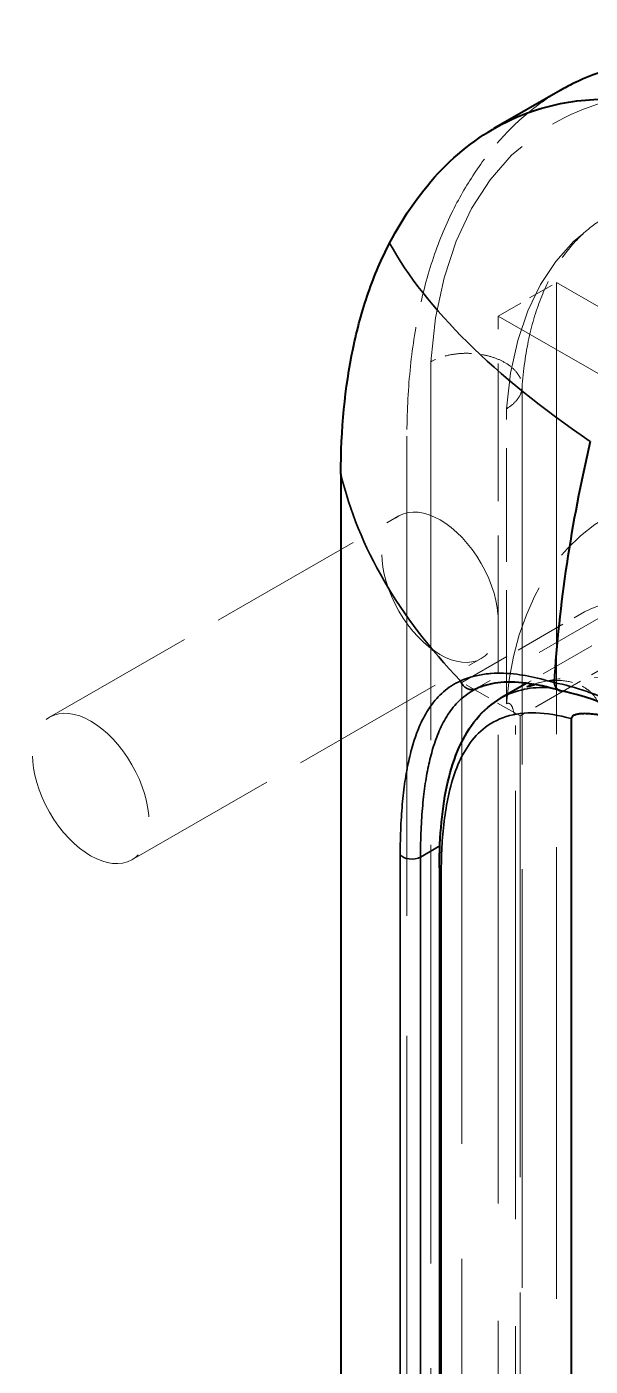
# Model space of a CAD drawing. Header units: millimetres. Extents: x 0 to 2378, y 0 to 1682.
# Drawn here: x 2165.65 to 2171.13, y 1447.97 to 1460.98 of the extents above; entities that cross this region are included whole.
import ezdxf

# ---------------------------------------------------------------- set-up
doc = ezdxf.new("R2010")
doc.units = ezdxf.units.MM
doc.header["$LTSCALE"] = 2
doc.linetypes.add('DASHED', pattern=[0.2067, 0.1654, -0.0413])
for name, color, linetype, lineweight in [('가려진 것(ISO)', 2, 'DASHED', 18), ('가시적인 것(ISO)', 3, 'Continuous', 40), ('가시적인 좁은 것(ISO)', 3, 'Continuous', 35)]:
    doc.layers.add(name, color=color, linetype=linetype, lineweight=lineweight)

msp = doc.modelspace()

# ---------------------------------------------------------------- linework, layer by layer
at = {"layer": '가려진 것(ISO)', "ltscale": 0.761779}
for p, q in [((2170.2352, 1458.1699), (2170.8009, 1458.4957)), ((2170.4474, 1454.2845), (2169.8817, 1454.6103))]:
    msp.add_line(p, q, dxfattribs=at)
at = {"layer": '가려진 것(ISO)', "ltscale": 13.269749}
msp.add_line((2170.8009, 1458.4957), (2170.8009, 1427.1019), dxfattribs=at)
at = {"layer": '가려진 것(ISO)', "ltscale": 11.611031}
for p, q in [((2177.5891, 1454.5866), (2170.8009, 1458.4957)), ((2170.2352, 1458.1699), (2177.0235, 1454.2609))]:
    msp.add_line(p, q, dxfattribs=at)
at = {"layer": '가려진 것(ISO)', "ltscale": 4.042143}
msp.add_line((2170.2352, 1454.6999), (2170.2352, 1458.1699), dxfattribs=at)
at = {"layer": '가려진 것(ISO)', "ltscale": 12.300426}
msp.add_line((2169.579, 1428.6239), (2169.579, 1457.7244), dxfattribs=at)
at = {"layer": '가려진 것(ISO)', "ltscale": 12.2945}
msp.add_line((2170.4667, 1428.3992), (2170.4667, 1457.4858), dxfattribs=at)
at = {"layer": '가려진 것(ISO)', "ltscale": 6.652532}
msp.add_line((2174.9217, 1457.3723), (2169.9822, 1454.5278), dxfattribs=at)
at = {"layer": '가려진 것(ISO)', "ltscale": 3.339163}
msp.add_line((2170.3144, 1454.4026), (2170.3144, 1457.2692), dxfattribs=at)
at = {"layer": '가려진 것(ISO)', "ltscale": 14.08707}
msp.add_line((2169.3478, 1457.0016), (2169.3478, 1428.4353), dxfattribs=at)
at = {"layer": '가려진 것(ISO)', "ltscale": 4.571172}
for p, q in [((2165.8762, 1454.2736), (2169.2703, 1456.2281)), ((2166.6747, 1452.8871), (2170.0688, 1454.8416))]:
    msp.add_line(p, q, dxfattribs=at)
at = {"layer": '가려진 것(ISO)', "ltscale": 1.523657}
for p, q in [((2169.8817, 1454.6103), (2171.013, 1455.2618)), ((2171.5787, 1454.9361), (2170.4474, 1454.2845))]:
    msp.add_line(p, q, dxfattribs=at)
at = {"layer": '가려진 것(ISO)', "ltscale": 1.647627}
msp.add_line((2171.7351, 1455.3065), (2170.5117, 1454.602), dxfattribs=at)
at = {"layer": '가려진 것(ISO)', "ltscale": 13.770153}
msp.add_line((2170.2352, 1426.7761), (2170.2352, 1454.6999), dxfattribs=at)
at = {"layer": '가려진 것(ISO)', "ltscale": 13.546203}
for p, q in [((2169.8817, 1454.6103), (2169.8817, 1431.719)), ((2170.4474, 1454.2845), (2170.4474, 1431.3932))]:
    msp.add_line(p, q, dxfattribs=at)
at = {"layer": '가려진 것(ISO)', "ltscale": 12.584246}
msp.add_line((2170.4036, 1428.5864), (2170.4036, 1454.1053), dxfattribs=at)
at = {"layer": '가려진 것(ISO)', "ltscale": 13.887634}
msp.add_ellipse((2173.6293, 1455.0582), major_axis=(-2.8657, 4.9764), ratio=0.5780931, start_param=4.0000824, end_param=6.9993593, dxfattribs=at)
at = {"layer": '가려진 것(ISO)', "ltscale": 11.315797}
msp.add_ellipse((2173.6293, 1455.0582), major_axis=(-2.3467, 4.0751), ratio=0.5780931, start_param=4.007562, end_param=6.9918797, dxfattribs=at)
at = {"layer": '가려진 것(ISO)', "ltscale": 4.65068}
msp.add_ellipse((2173.6293, 1452.1277), major_axis=(-2.3501, 4.081), ratio=0.5780931, start_param=5.9383399, end_param=6.9753227, dxfattribs=at)
at = {"layer": '가려진 것(ISO)', "ltscale": 4.786925}
for centre in [(2169.6695, 1455.5349), (2166.2754, 1453.5803)]:
    msp.add_ellipse(centre, major_axis=(0.3992, -0.6933), ratio=0.5780931, dxfattribs=at)
at = {"layer": '가려진 것(ISO)', "ltscale": 1.292141}
msp.add_ellipse((2171.013, 1453.9537), major_axis=(0.7985, 1.3865), ratio=0.5780931, start_param=6.2185877, end_param=7.0666498, dxfattribs=at)
at = {"layer": '가려진 것(ISO)'}
msp.add_ellipse((2169.9732, 1454.6583), major_axis=(0.0507, -0.1088), ratio=0.9169857, start_param=6.283111, end_param=6.2832021, dxfattribs=at)
at = {"layer": '가려진 것(ISO)', "ltscale": 2.415276}
msp.add_open_spline([(2170.8353, 1460.3604), (2170.7619, 1460.3181), (2170.5782, 1460.1974), (2170.3095, 1459.9587), (2170.0424, 1459.6311), (2169.8907, 1459.38), (2169.8213, 1459.2471)], degree=3, knots=[0.55802711, 0.55802711, 0.55802711, 0.55802711, 0.63467196, 0.75644865, 0.87809749, 1, 1, 1, 1], dxfattribs=at)
at = {"layer": '가려진 것(ISO)', "ltscale": 15.452652}
msp.add_open_spline([(2170.7636, 1460.0346), (2171.073, 1460.2127), (2171.4242, 1460.3154), (2172.184, 1460.3694), (2172.5946, 1460.3099), (2173.4577, 1460.0302), (2173.9111, 1459.7933), (2174.7958, 1459.167), (2175.2265, 1458.774), (2176.0157, 1457.8798), (2176.3745, 1457.3793), (2176.9887, 1456.3201), (2177.2443, 1455.7617), (2177.6283, 1454.6367), (2177.7564, 1454.0703), (2177.8199, 1453.4426), (2177.8267, 1453.3592), (2177.8317, 1453.2765)], degree=3, knots=[3.9289245, 3.9289245, 3.9289245, 3.9289245, 4.2022228, 4.2022228, 4.4979342, 4.4979342, 4.8260424, 4.8260424, 5.1614719, 5.1614719, 5.4946202, 5.4946202, 5.8265349, 5.8265349, 6.1596054, 6.1596054, 6.2109834, 6.2109834, 6.2109834, 6.2109834], dxfattribs=at)
at = {"layer": '가려진 것(ISO)', "ltscale": 3.025364}
msp.add_open_spline([(2169.8213, 1459.2471), (2169.7436, 1459.0984), (2169.6064, 1458.778), (2169.4581, 1458.2393), (2169.368, 1457.6463), (2169.3478, 1457.2209), (2169.3478, 1457.0016)], degree=3, knots=[0, 0, 0, 0, 0.246459, 0.4954043, 0.7466081, 1, 1, 1, 1], dxfattribs=at)
at = {"layer": '가려진 것(ISO)', "ltscale": 3.24036}
msp.add_open_spline([(2170.4663, 1457.4728), (2170.4782, 1457.6434), (2170.5009, 1457.8042), (2170.5655, 1458.102), (2170.6075, 1458.239), (2170.7073, 1458.4869), (2170.7652, 1458.5977), (2170.8934, 1458.793), (2170.9637, 1458.8776), (2171.1148, 1459.0226), (2171.1957, 1459.0833), (2171.2826, 1459.1333)], degree=3, knots=[3.21910618, 3.21910618, 3.21910618, 3.21910618, 3.36106985, 3.36106985, 3.50303352, 3.50303352, 3.64499719, 3.64499719, 3.78696086, 3.78696086, 3.92892453, 3.92892453, 3.92892453, 3.92892453], dxfattribs=at)
at = {"layer": '가려진 것(ISO)', "ltscale": 0.778046}
msp.add_open_spline([(2170.3144, 1457.7089), (2170.2826, 1457.7286), (2170.2465, 1457.746), (2170.2074, 1457.7604), (2170.1682, 1457.7747), (2170.126, 1457.7861), (2170.0821, 1457.7941), (2170.0382, 1457.8021), (2169.9927, 1457.8067), (2169.9472, 1457.8077), (2169.9017, 1457.8086), (2169.8561, 1457.806), (2169.8122, 1457.7999), (2169.7682, 1457.7938), (2169.7258, 1457.7842), (2169.6865, 1457.7714), (2169.6472, 1457.7587), (2169.611, 1457.7428), (2169.579, 1457.7244)], degree=3, knots=[0, 0, 0, 0, 0.1666667, 0.1666667, 0.1666667, 0.3333333, 0.3333333, 0.3333333, 0.5, 0.5, 0.5, 0.6666667, 0.6666667, 0.6666667, 0.8333333, 0.8333333, 0.8333333, 1, 1, 1, 1], dxfattribs=at)
at = {"layer": '가려진 것(ISO)', "ltscale": 0.778069}
msp.add_open_spline([(2170.3144, 1457.2692), (2170.3463, 1457.2875), (2170.3741, 1457.3086), (2170.3968, 1457.3315), (2170.4195, 1457.3545), (2170.4371, 1457.3794), (2170.4489, 1457.4054), (2170.4607, 1457.4314), (2170.4667, 1457.4585), (2170.4667, 1457.4857), (2170.4667, 1457.5129), (2170.4607, 1457.5403), (2170.4489, 1457.5668), (2170.4371, 1457.5934), (2170.4195, 1457.6191), (2170.3968, 1457.643), (2170.3741, 1457.667), (2170.3463, 1457.6892), (2170.3144, 1457.7089)], degree=3, knots=[0, 0, 0, 0, 0.1666667, 0.1666667, 0.1666667, 0.3333333, 0.3333333, 0.3333333, 0.5, 0.5, 0.5, 0.6666667, 0.6666667, 0.6666667, 0.8333333, 0.8333333, 0.8333333, 1, 1, 1, 1], dxfattribs=at)
at = {"layer": '가려진 것(ISO)', "ltscale": 0.677701}
msp.add_open_spline([(2171.2034, 1454.4169), (2171.2021, 1454.4199), (2171.2007, 1454.4229), (2171.1831, 1454.4598), (2171.1604, 1454.4899), (2171.1002, 1454.5465), (2171.0618, 1454.5704), (2170.9656, 1454.6118), (2170.906, 1454.6247), (2170.791, 1454.6324), (2170.7351, 1454.6286), (2170.6465, 1454.6121), (2170.6126, 1454.6032), (2170.5796, 1454.5919)], degree=3, knots=[-0.19610765, -0.19610765, -0.19610765, -0.19610765, -0.19355647, -0.19355647, -0.16478853, -0.16478853, -0.13089559, -0.13089559, -0.08571649, -0.08571649, -0.04378836, -0.04378836, -0.01724188, -0.01724188, -0.01724188, -0.01724188], dxfattribs=at)
at = {"layer": '가려진 것(ISO)', "ltscale": 4.065619}
msp.add_open_spline([(2173.6487, 1453.0727), (2173.4809, 1453.29), (2173.3002, 1453.4922), (2172.9204, 1453.8563), (2172.7214, 1454.0182), (2172.3128, 1454.293), (2172.103, 1454.4059), (2171.6794, 1454.5742), (2171.4653, 1454.6296), (2171.041, 1454.6724), (2170.8304, 1454.6594), (2170.631, 1454.6074)], degree=3, knots=[1.0144187, 1.0144187, 1.0144187, 1.0144187, 1.2509712, 1.2509712, 1.4875237, 1.4875237, 1.7240762, 1.7240762, 1.9606287, 1.9606287, 2.1971812, 2.1971812, 2.1971812, 2.1971812], dxfattribs=at)
at = {"layer": '가려진 것(ISO)'}
msp.add_open_spline([(2170.777, 1454.6083), (2170.777, 1454.6083), (2170.777, 1454.6083), (2170.777, 1454.6083)], degree=3, dxfattribs=at)
at = {"layer": '가려진 것(ISO)', "ltscale": 0.000100914}
msp.add_open_spline([(2170.2637, 1454.4592), (2170.2637, 1454.4592), (2170.2638, 1454.4592), (2170.2638, 1454.4592)], degree=3, dxfattribs=at)
at = {"layer": '가려진 것(ISO)', "ltscale": 0.064713}
msp.add_open_spline([(2170.8407, 1454.5295), (2170.841, 1454.5295), (2170.8413, 1454.5294), (2170.8416, 1454.5293), (2170.8577, 1454.5264), (2170.8753, 1454.5295), (2170.8919, 1454.5385)], degree=3, knots=[0.66042788, 0.66042788, 0.66042788, 0.66042788, 0.66666667, 0.66666667, 0.66666667, 1, 1, 1, 1], dxfattribs=at)
at = {"layer": '가려진 것(ISO)', "ltscale": 0.474658}
msp.add_open_spline([(2170.3144, 1454.4026), (2170.3179, 1454.4046), (2170.3214, 1454.406), (2170.328, 1454.4077), (2170.3312, 1454.4079), (2170.3402, 1454.4073), (2170.3453, 1454.4048), (2170.3555, 1454.3971), (2170.3612, 1454.3896), (2170.3749, 1454.3657), (2170.3822, 1454.3406), (2170.3991, 1454.2593), (2170.4036, 1454.1778), (2170.4036, 1454.1053)], degree=3, knots=[0, 0, 0, 0, 0.00370525, 0.00370525, 0.00741051, 0.00741051, 0.01482102, 0.01482102, 0.0255823, 0.0255823, 0.05102133, 0.05102133, 0.11757486, 0.11757486, 0.11757486, 0.11757486], dxfattribs=at)
at = {"layer": '가시적인 것(ISO)'}
for p, q in [((2170.8353, 1460.3604), (2170.1935, 1459.9908)), ((2168.706, 1456.632), (2168.706, 1428.0657)), ((2170.2352, 1454.6999), (2170.2352, 1454.6999)), ((2170.5117, 1454.602), (2170.2637, 1454.4592)), ((2170.9453, 1454.2591), (2170.9453, 1431.3032)), ((2169.6637, 1452.8096), (2169.6637, 1423.9175))]:
    msp.add_line(p, q, dxfattribs=at)
msp.add_ellipse((2179.1872, 1458.7139), major_axis=(-5.9525, -10.3366), ratio=0.5780931, start_param=5.1961528, end_param=5.4201522, dxfattribs=at)
for points, knots in [([(2172.7808, 1460.5141), (2172.6037, 1460.5683), (2172.2617, 1460.6421), (2171.784, 1460.6573), (2171.3519, 1460.5876), (2171.0437, 1460.4729), (2170.8788, 1460.3854), (2170.8353, 1460.3604)], [0, 0, 0, 0, 0.13452685, 0.26387613, 0.38935226, 0.51260479, 0.55802711, 0.55802711, 0.55802711, 0.55802711]), ([(2169.1795, 1458.8775), (2169.3219, 1459.1501), (2169.4917, 1459.3923), (2169.8874, 1459.7991), (2170.1127, 1459.9631), (2170.4904, 1460.1373), (2170.6227, 1460.1834), (2170.9684, 1460.2661), (2171.1887, 1460.2863), (2171.5354, 1460.2691), (2171.6532, 1460.2554), (2171.8934, 1460.212), (2172.0155, 1460.1823), (2172.139, 1460.1445)], [-1.4373876, -1.4373876, -1.4373876, -1.4373876, -1.077998, -1.077998, -0.718291, -0.718291, -0.538642, -0.538642, -0.2691978, -0.2691978, -0.1345178, -0.1345178, -0.000001, -0.000001, -0.000001, -0.000001]), ([(2168.706, 1456.632), (2168.706, 1457.0646), (2168.7454, 1457.4751), (2168.8638, 1458.0417), (2168.9132, 1458.2223), (2169.0316, 1458.5648), (2169.1007, 1458.7266), (2169.1795, 1458.8775)], [-0.79418282, -0.79418282, -0.79418282, -0.79418282, -0.39706048, -0.39706048, -0.1985164, -0.1985164, -0.000001, -0.000001, -0.000001, -0.000001]), ([(2170.8343, 1454.5311), (2170.5994, 1454.6025), (2170.3925, 1454.6258), (2170.1522, 1454.5966), (2170.0832, 1454.5772), (2170.0239, 1454.5495)], [0, 0, 0, 0, 0.2987056, 0.2987056, 0.44441301, 0.44441301, 0.44441301, 0.44441301]), ([(2170.5796, 1454.5919), (2170.5582, 1454.5846), (2170.5371, 1454.5763), (2170.5157, 1454.5668), (2170.515, 1454.5664), (2170.5142, 1454.5661)], [-0.017241882, -0.017241882, -0.017241882, -0.017241882, 0, 0, 0.000647112, 0.000647112, 0.000647112, 0.000647112]), ([(2170.777, 1454.6083), (2170.7803, 1454.5882), (2170.7883, 1454.5687), (2170.7996, 1454.5549), (2170.8108, 1454.5413), (2170.825, 1454.5326), (2170.8407, 1454.5295)], [0.00007179, 0.00007179, 0.00007179, 0.00007179, 0.33333333, 0.33333333, 0.33333333, 0.66042788, 0.66042788, 0.66042788, 0.66042788]), ([(2169.6637, 1452.8096), (2169.6637, 1453.1214), (2169.6903, 1453.4045), (2169.803, 1453.8887), (2169.8919, 1454.0962), (2170.0918, 1454.3372), (2170.1728, 1454.4068), (2170.2637, 1454.4592)], [0, 0, 0, 0, 0.2826255, 0.2826255, 0.57096149, 0.57096149, 0.72160324, 0.72160324, 0.72160324, 0.72160324])]:
    msp.add_open_spline(points, degree=3, knots=knots, dxfattribs=at)
for points in [[(2170.0239, 1454.5495), (2170.0096, 1454.5429), (2169.9957, 1454.5356), (2169.9822, 1454.5279)], [(2169.9822, 1454.5278), (2169.9822, 1454.5278), (2169.9822, 1454.5279), (2169.9822, 1454.5279)], [(2170.2638, 1454.4592), (2170.2638, 1454.4592), (2170.2638, 1454.4592), (2170.2638, 1454.4592)], [(2171.6613, 1454.211), (2171.3862, 1454.3694), (2171.1054, 1454.4774), (2170.8407, 1454.5295)], [(2172.6554, 1453.2743), (2172.6554, 1453.2796), (2172.6524, 1453.2913), (2172.644, 1453.3099), (2172.6338, 1453.3283), (2172.6219, 1453.3474), (2172.6084, 1453.3673), (2172.5932, 1453.3883), (2172.5761, 1453.4106), (2172.5571, 1453.4344), (2172.5361, 1453.4595), (2172.5133, 1453.4858), (2172.4888, 1453.5131), (2172.4619, 1453.5419), (2172.4329, 1453.5721), (2172.4015, 1453.6036), (2172.3678, 1453.6363), (2172.3317, 1453.6701), (2172.2932, 1453.705), (2172.2522, 1453.7407), (2172.2088, 1453.7772), (2172.163, 1453.8144), (2172.1148, 1453.8519), (2172.0641, 1453.8898), (2172.0111, 1453.9276), (2171.9557, 1453.9654), (2171.8984, 1454.0026), (2171.8396, 1454.0388), (2171.7799, 1454.0735), (2171.7199, 1454.1063), (2171.66, 1454.137), (2171.6007, 1454.1653), (2171.5427, 1454.191), (2171.4863, 1454.2139), (2171.4321, 1454.2341), (2171.3805, 1454.2514), (2171.332, 1454.2659), (2171.287, 1454.2778), (2171.2458, 1454.2872), (2171.208, 1454.2945), (2171.1736, 1454.2999), (2171.1423, 1454.3036), (2171.1138, 1454.3059), (2171.0882, 1454.3069), (2171.0647, 1454.3069), (2171.0433, 1454.3059), (2171.0241, 1454.304), (2171.007, 1454.3012), (2170.9919, 1454.2977), (2170.9786, 1454.2934), (2170.9669, 1454.288), (2170.9568, 1454.2815), (2170.9485, 1454.2725), (2170.9453, 1454.2643), (2170.9453, 1454.2591)]]:
    msp.add_open_spline(points, degree=3, dxfattribs=at)
at = {"layer": '가시적인 좁은 것(ISO)'}
for p, q in [((2170.5142, 1454.5661), (2170.5637, 1454.5946)), ((2169.6681, 1453.0227), (2169.4796, 1452.9141)), ((2169.2828, 1426.7776), (2169.2828, 1452.9381)), ((2169.4796, 1426.7536), (2169.4796, 1452.9141)), ((2169.6817, 1452.7618), (2169.6817, 1423.8697))]:
    msp.add_line(p, q, dxfattribs=at)
for centre, major_axis, ratio, start_param, end_param in [((2178.7089, 1457.9352), (-9.7772, 2.2646), 0.3795197, 0.3294544, 0.7760115), ((2178.647, 1457.4255), (-10.036, 0), 0.5758617, 0.1377319, 0.5059214), ((2169.9732, 1454.6583), (0.0507, -0.1088), 0.9169857, 4.5954233, 6.2831155), ((2172.0998, 1451.2469), (-1.8464, 3.2064), 0.5780931, 6.1110222, 6.1508194), ((2169.3948, 1452.963), (-0.12, 0), 0.5758617, 0.3679759, 2.3561945), ((2169.8637, 1452.8096), (-0.2, 0), 0.5758617, 6.2831835, 6.7106324)]:
    msp.add_ellipse(centre, major_axis=major_axis, ratio=ratio, start_param=start_param, end_param=end_param, dxfattribs=at)
for points, knots in [([(2169.8682, 1454.6248), (2169.9434, 1454.6596), (2170.0275, 1454.6817), (2170.1186, 1454.6925), (2170.1338, 1454.6943), (2170.1492, 1454.6958), (2170.1648, 1454.6969), (2170.2426, 1454.7026), (2170.3256, 1454.7004), (2170.4163, 1454.689), (2170.4522, 1454.6845), (2170.4893, 1454.6786), (2170.5276, 1454.6712), (2170.6057, 1454.6562), (2170.6888, 1454.6352), (2170.777, 1454.6083)], [0, 0, 0, 0, 0.33333333, 0.33333333, 0.33333333, 0.38903885, 0.38903885, 0.38903885, 0.66666667, 0.66666667, 0.66666667, 0.77640056, 0.77640056, 0.77640056, 0.99997268, 0.99997268, 0.99997268, 0.99997268]), ([(2169.2828, 1452.9381), (2169.2828, 1453.0322), (2169.2848, 1453.122), (2169.2886, 1453.2077), (2169.2923, 1453.2934), (2169.2979, 1453.375), (2169.3054, 1453.4531), (2169.3129, 1453.5311), (2169.3222, 1453.6057), (2169.3329, 1453.6748), (2169.3437, 1453.744), (2169.3559, 1453.8077), (2169.37, 1453.8693), (2169.3841, 1453.9308), (2169.4002, 1453.9902), (2169.4194, 1454.049), (2169.4386, 1454.1078), (2169.461, 1454.1661), (2169.4874, 1454.222), (2169.5138, 1454.278), (2169.5442, 1454.3317), (2169.5797, 1454.3818), (2169.6153, 1454.4319), (2169.656, 1454.4784), (2169.7035, 1454.5195), (2169.751, 1454.5607), (2169.8052, 1454.5965), (2169.8682, 1454.6248)], [0, 0, 0, 0, 0.1111111, 0.1111111, 0.1111111, 0.2222222, 0.2222222, 0.2222222, 0.3333333, 0.3333333, 0.3333333, 0.4444444, 0.4444444, 0.4444444, 0.5555556, 0.5555556, 0.5555556, 0.6666667, 0.6666667, 0.6666667, 0.7777778, 0.7777778, 0.7777778, 0.8888889, 0.8888889, 0.8888889, 1, 1, 1, 1]), ([(2170.7233, 1454.5618), (2170.6402, 1454.5645), (2170.5619, 1454.5585), (2170.4894, 1454.5436), (2170.4062, 1454.5265), (2170.3307, 1454.4976), (2170.2638, 1454.4592)], [0.594629778, 0.594629778, 0.594629778, 0.594629778, 0.631578947, 0.631578947, 0.631578947, 0.673996241, 0.673996241, 0.673996241, 0.673996241]), ([(2170.777, 1454.6083), (2170.8794, 1454.5886), (2170.9868, 1454.5598), (2171.0998, 1454.5209), (2171.1267, 1454.5117), (2171.1539, 1454.5019), (2171.1814, 1454.4915), (2171.3247, 1454.4373), (2171.4768, 1454.3673), (2171.6367, 1454.2752)], [0, 0, 0, 0, 0.4038634, 0.4038634, 0.4038634, 0.5, 0.5, 0.5, 1, 1, 1, 1]), ([(2169.4796, 1452.9141), (2169.4796, 1453.0052), (2169.4815, 1453.0925), (2169.485, 1453.1757), (2169.4886, 1453.2589), (2169.4938, 1453.338), (2169.5008, 1453.4138), (2169.5077, 1453.4896), (2169.5164, 1453.5619), (2169.5265, 1453.629), (2169.5366, 1453.6961), (2169.548, 1453.758), (2169.5613, 1453.8178), (2169.5745, 1453.8776), (2169.5896, 1453.9353), (2169.6076, 1453.9924), (2169.6256, 1454.0496), (2169.6467, 1454.1061), (2169.6715, 1454.1605), (2169.6963, 1454.2149), (2169.7249, 1454.2672), (2169.7584, 1454.316), (2169.7919, 1454.3647), (2169.8303, 1454.41), (2169.8752, 1454.4502), (2169.9073, 1454.479), (2169.9428, 1454.5052), (2169.9822, 1454.5278)], [0, 0, 0, 0, 0.11111111, 0.11111111, 0.11111111, 0.22222222, 0.22222222, 0.22222222, 0.33333333, 0.33333333, 0.33333333, 0.44444444, 0.44444444, 0.44444444, 0.55555556, 0.55555556, 0.55555556, 0.66666667, 0.66666667, 0.66666667, 0.77777778, 0.77777778, 0.77777778, 0.88888889, 0.88888889, 0.88888889, 0.96846114, 0.96846114, 0.96846114, 0.96846114]), ([(2170.9453, 1454.2591), (2170.8209, 1454.2926), (2170.7073, 1454.311), (2170.6016, 1454.3141), (2170.496, 1454.3172), (2170.3984, 1454.3052), (2170.3124, 1454.2782), (2170.2263, 1454.2513), (2170.1517, 1454.2095), (2170.0882, 1454.1571), (2170.0247, 1454.1048), (2169.9723, 1454.0419), (2169.9285, 1453.9731), (2169.8848, 1453.9043), (2169.8498, 1453.8296), (2169.821, 1453.7516), (2169.7921, 1453.6736), (2169.7695, 1453.5924), (2169.7514, 1453.51), (2169.7333, 1453.4275), (2169.7198, 1453.3439), (2169.7096, 1453.2603), (2169.6994, 1453.1767), (2169.6925, 1453.0932), (2169.6881, 1453.0099), (2169.6837, 1452.9266), (2169.6817, 1452.8436), (2169.6817, 1452.7618)], [0, 0, 0, 0, 0.1111111, 0.1111111, 0.1111111, 0.2222222, 0.2222222, 0.2222222, 0.3333333, 0.3333333, 0.3333333, 0.4444444, 0.4444444, 0.4444444, 0.5555556, 0.5555556, 0.5555556, 0.6666667, 0.6666667, 0.6666667, 0.7777778, 0.7777778, 0.7777778, 0.8888889, 0.8888889, 0.8888889, 1, 1, 1, 1])]:
    msp.add_open_spline(points, degree=3, knots=knots, dxfattribs=at)
msp.add_open_spline([(2170.7978, 1454.5571), (2170.7978, 1454.5571), (2170.7978, 1454.5571), (2170.7978, 1454.5571)], degree=3, dxfattribs=at)

doc.saveas('drawing.dxf')
